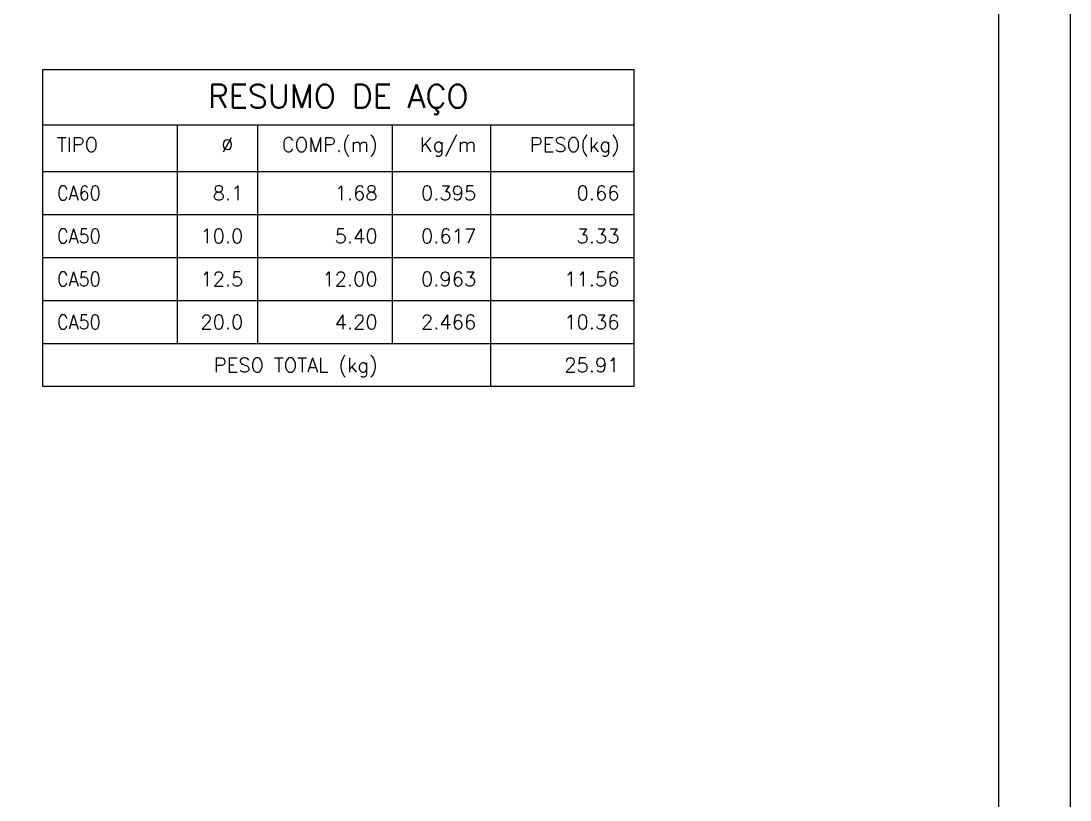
# Model space of a CAD drawing. Header units: centimetres. Extents: x 1658 to 14396, y 8294 to 11444.
# Drawn here: x 13298 to 14396, y 9109 to 9924 of the extents above; entities that cross this region are included whole.
import ezdxf
from ezdxf.enums import TextEntityAlignment as Align

# ---------------------------------------------------------------- set-up
doc = ezdxf.new("R2010")
doc.units = ezdxf.units.CM
doc.header["$LTSCALE"] = 50
doc.header["$MEASUREMENT"] = 0
for name, color, linetype in [('FORMATO-PRECON', 2, 'Continuous'), ('HACHURAS-PRECON', 1, 'Continuous'), ('ListaF', 3, 'Continuous')]:
    doc.layers.add(name, color=color, linetype=linetype)
doc.styles.get("Standard").update_dxf_attribs({"font": 'romans.shx'})

# ---------------------------------------------------------------- blocks, each defined once
blk = doc.blocks.new('A$C2E607E54')
at = {"layer": 'FORMATO-PRECON'}
blk.add_lwpolyline([(0, 4200), (2970, 4200), (2970, 0), (0, 0)], close=True, dxfattribs=at)
at = {"layer": 'FORMATO-PRECON', "color": 6}
blk.add_lwpolyline([(100, 3950), (2870, 3950), (2870, 100), (100, 100)], close=True, dxfattribs=at)

msp = doc.modelspace()

# ---------------------------------------------------------------- linework, layer by layer
at = {"layer": 'ListaF', "color": 2}
for p, q in [((13320.59, 9541.5), (13320.59, 9873.45)), ((13320.59, 9873.45), (13939.34, 9873.45)), ((13939.34, 9873.45), (13939.34, 9541.5)), ((13320.59, 9815.33), (13939.34, 9815.33)), ((13461.22, 9815.33), (13461.22, 9586.5)), ((13545.59, 9815.33), (13545.59, 9586.5)), ((13686.22, 9815.33), (13686.22, 9586.5)), ((13789.34, 9815.33), (13789.34, 9541.5)), ((13320.59, 9766.58), (13939.34, 9766.58)), ((13320.59, 9721.5), (13939.34, 9721.5)), ((13320.59, 9676.5), (13939.34, 9676.5)), ((13320.59, 9631.5), (13939.34, 9631.5)), ((13320.59, 9586.5), (13939.34, 9586.5)), ((13939.34, 9541.5), (13320.59, 9541.5))]:
    msp.add_line(p, q, dxfattribs=at)

# ---------------------------------------------------------------- block references
at = {"layer": 'HACHURAS-PRECON', "xscale": 0.7499999999999996, "yscale": 0.7499999999999996, "zscale": 0.7499999999999996}
msp.add_blockref('A$C2E607E54', (12168.36, 8293.94), dxfattribs=at)

# ---------------------------------------------------------------- texts
at = {"layer": 'ListaF', "color": 4}
msp.add_text('RESUMO DE AÇO', height=24.375, dxfattribs=at).set_placement((13629.97, 9845.33), align=Align.MIDDLE_CENTER)
at = {"layer": 'ListaF', "color": 2}
msp.add_text('TIPO', height=15, dxfattribs=at).set_placement((13335.59, 9794.7), align=Align.MIDDLE_LEFT)
for s, p in [('Ø ', (13530.59, 9794.7)), ('COMP.(m)', (13671.22, 9794.7)), ('Kg/m', (13774.34, 9794.7)), ('PESO(kg)', (13924.34, 9794.7))]:
    msp.add_text(s, height=15, dxfattribs=at).set_placement(p, align=Align.MIDDLE_RIGHT)
at = {"layer": 'ListaF', "color": 3, "width": 0.9}
for s, p in [('CA60', (13335.59, 9744)), ('CA50', (13335.59, 9699)), ('CA50', (13335.59, 9654)), ('CA50', (13335.59, 9609))]:
    msp.add_text(s, height=15, dxfattribs=at).set_placement(p, align=Align.MIDDLE_LEFT)
at = {"layer": 'ListaF', "color": 3}
for s, p in [('8.1', (13530.59, 9744)), ('1.68', (13671.22, 9744)), ('0.395', (13774.34, 9744)), ('0.66', (13924.34, 9744)), ('10.0', (13530.59, 9699)), ('5.40', (13671.22, 9699)), ('0.617', (13774.34, 9699)), ('3.33', (13924.34, 9699)), ('12.5', (13530.59, 9654)), ('12.00', (13671.22, 9654)), ('0.963', (13774.34, 9654)), ('11.56', (13924.34, 9654)), ('20.0', (13530.59, 9609)), ('4.20', (13671.22, 9609)), ('2.466', (13774.34, 9609)), ('10.36', (13924.34, 9609)), ('PESO TOTAL (kg)', (13671.22, 9564)), ('25.91', (13924.34, 9564))]:
    msp.add_text(s, height=15, dxfattribs=at).set_placement(p, align=Align.MIDDLE_RIGHT)

doc.saveas('drawing.dxf')
